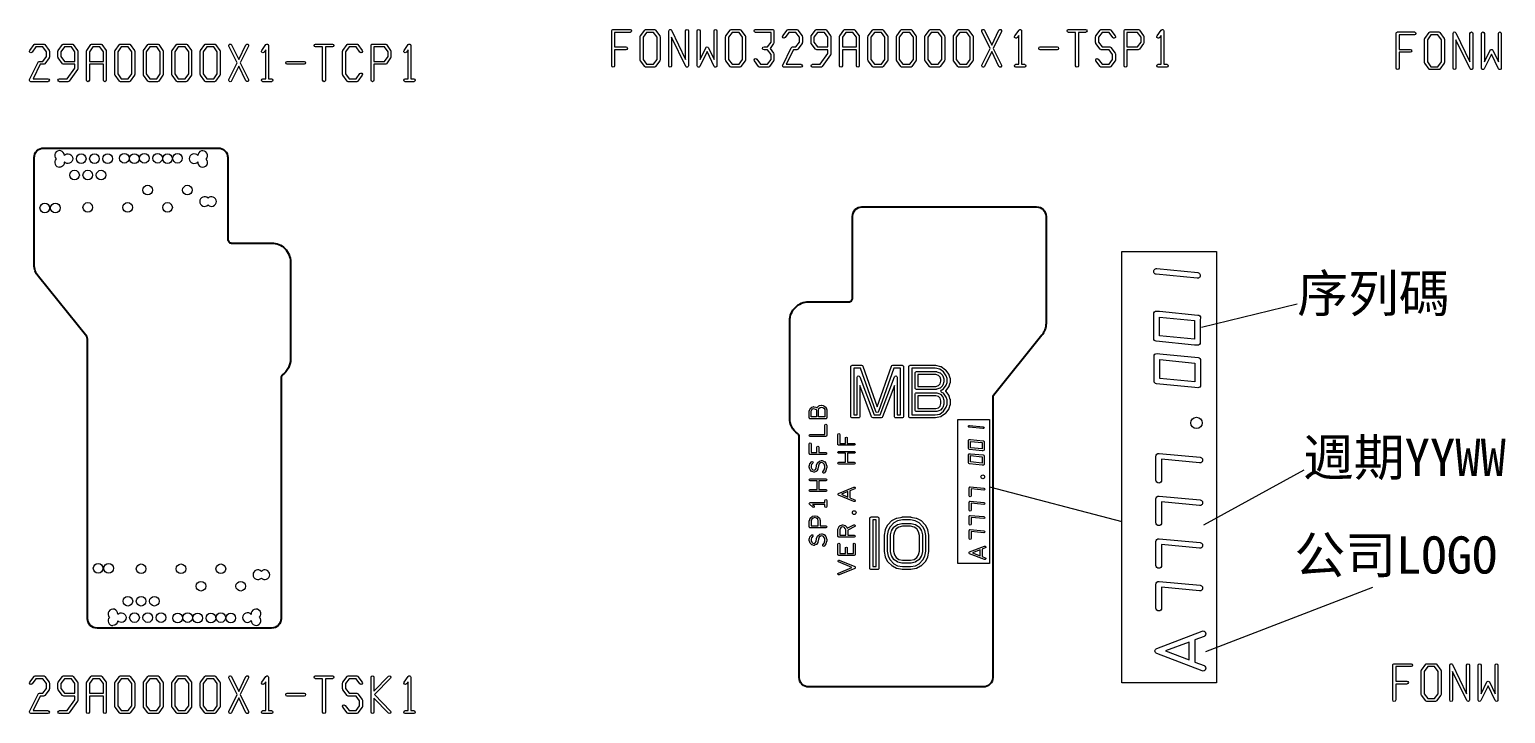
# Model space of a CAD drawing. Extents: x 1596 to 1844, y -134 to 41.
# Drawn here: x 1719.9 to 1797.7, y -48.1 to -12 of the extents above; entities that cross this region are included whole.
import ezdxf

# ---------------------------------------------------------------- set-up
doc = ezdxf.new("R2010")
doc.units = 0
doc.layers.get('0').update_dxf_attribs({"lineweight": 5})
doc.layers.add('gbr-outline-dxf_layer0', color=1, linetype='Continuous')
doc.layers.add('備註', color=1, linetype='Continuous', lineweight=5)
doc.styles.add('SIMPLEX', font='simplex.shx')

msp = doc.modelspace()

# ---------------------------------------------------------------- linework, layer by layer
for p, q in [((1763.053, -36.418), (1762.707, -36.562)), ((1763.053, -36.706), (1763.053, -36.418)), ((1762.707, -36.562), (1763.053, -36.706)), ((1770.029, -39.488), (1769.615, -39.646)), ((1769.615, -39.646), (1770.029, -39.804)), ((1770.029, -39.804), (1770.029, -39.488)), ((1762.556, -40.715), (1763.256, -40.423)), ((1781.035, -44.351), (1779.793, -44.824)), ((1779.793, -44.824), (1781.035, -45.298)), ((1781.035, -45.298), (1781.035, -44.351))]:
    msp.add_line(p, q)
at = {"linetype": 'Continuous'}
for points in [[(1750.607, -13.959), (1750.607, -12.124, -0.414239), (1750.683, -12.048), (1751.576, -12.048, -1), (1751.576, -12.2), (1750.759, -12.2), (1750.759, -12.965), (1751.352, -12.965, -1), (1751.352, -13.118), (1750.759, -13.118), (1750.759, -13.959, -1)], [(1752.107, -13.653), (1752.107, -12.43, -0.159612), (1752.122, -12.385), (1752.345, -12.079, -0.240361), (1752.406, -12.048), (1752.852, -12.048, -0.240361), (1752.914, -12.079), (1753.137, -12.385, -0.159612), (1753.152, -12.43), (1753.152, -13.653, -0.159612), (1753.137, -13.698), (1752.914, -14.004, -0.240361), (1752.852, -14.035), (1752.406, -14.035, -0.240361), (1752.345, -14.004), (1752.122, -13.698, -0.159612)], [(1756.607, -13.653), (1756.607, -12.43, -0.159612), (1756.622, -12.385), (1756.845, -12.079, -0.240361), (1756.906, -12.048), (1757.352, -12.048, -0.240361), (1757.414, -12.079), (1757.637, -12.385, -0.159612), (1757.652, -12.43), (1757.652, -13.653, -0.159612), (1757.637, -13.698), (1757.414, -14.004, -0.240361), (1757.352, -14.035), (1756.906, -14.035, -0.240361), (1756.845, -14.004), (1756.622, -13.698, -0.159612)], [(1758.122, -13.698, -1), (1758.245, -13.608), (1758.445, -13.883), (1758.814, -13.883), (1758.999, -13.628), (1758.999, -13.372), (1758.814, -13.118), (1758.629, -13.118, -1), (1758.629, -12.965), (1758.814, -12.965), (1758.999, -12.711), (1758.999, -12.2), (1758.183, -12.2, -1), (1758.183, -12.048), (1759.076, -12.048, -0.414239), (1759.152, -12.124), (1759.152, -12.735, -0.159612), (1759.137, -12.78), (1758.947, -13.041), (1759.137, -13.302, -0.159612), (1759.152, -13.348), (1759.152, -13.653, -0.159612), (1759.137, -13.698), (1758.914, -14.004, -0.240361), (1758.852, -14.035), (1758.406, -14.035, -0.240361), (1758.345, -14.004)], [(1761.107, -12.735), (1761.107, -12.43, -0.159612), (1761.122, -12.385), (1761.345, -12.079, -0.240361), (1761.406, -12.048), (1761.852, -12.048, -0.240361), (1761.914, -12.079), (1762.137, -12.385, -0.159612), (1762.152, -12.43), (1762.152, -13.347, -0.159612), (1762.137, -13.392), (1761.691, -14.004, -0.240361), (1761.629, -14.035), (1761.183, -14.035, -1), (1761.183, -13.883), (1761.591, -13.883), (1761.999, -13.322), (1761.999, -13.118), (1761.406, -13.118, -0.240361), (1761.345, -13.086), (1761.122, -12.78, -0.159612)], [(1762.607, -13.959), (1762.607, -12.43, -0.159612), (1762.622, -12.385), (1762.845, -12.079, -0.240361), (1762.906, -12.048), (1763.352, -12.048, -0.240361), (1763.414, -12.079), (1763.637, -12.385, -0.159612), (1763.652, -12.43), (1763.652, -13.959, -1), (1763.499, -13.959), (1763.499, -13.118), (1762.759, -13.118), (1762.759, -13.959, -1)], [(1764.107, -13.653), (1764.107, -12.43, -0.159612), (1764.122, -12.385), (1764.345, -12.079, -0.240361), (1764.406, -12.048), (1764.852, -12.048, -0.240361), (1764.914, -12.079), (1765.137, -12.385, -0.159612), (1765.152, -12.43), (1765.152, -13.653, -0.159612), (1765.137, -13.698), (1764.914, -14.004, -0.240361), (1764.852, -14.035), (1764.406, -14.035, -0.240361), (1764.345, -14.004), (1764.122, -13.698, -0.159612)], [(1765.607, -13.653), (1765.607, -12.43, -0.159612), (1765.622, -12.385), (1765.845, -12.079, -0.240361), (1765.906, -12.048), (1766.352, -12.048, -0.240361), (1766.414, -12.079), (1766.637, -12.385, -0.159612), (1766.652, -12.43), (1766.652, -13.653, -0.159612), (1766.637, -13.698), (1766.414, -14.004, -0.240361), (1766.352, -14.035), (1765.906, -14.035, -0.240361), (1765.845, -14.004), (1765.622, -13.698, -0.159612)], [(1767.107, -13.653), (1767.107, -12.43, -0.159612), (1767.122, -12.385), (1767.345, -12.079, -0.240361), (1767.406, -12.048), (1767.852, -12.048, -0.240361), (1767.914, -12.079), (1768.137, -12.385, -0.159612), (1768.152, -12.43), (1768.152, -13.653, -0.159612), (1768.137, -13.698), (1767.914, -14.004, -0.240361), (1767.852, -14.035), (1767.406, -14.035, -0.240361), (1767.345, -14.004), (1767.122, -13.698, -0.159612)], [(1768.607, -13.653), (1768.607, -12.43, -0.159612), (1768.622, -12.385), (1768.845, -12.079, -0.240361), (1768.906, -12.048), (1769.352, -12.048, -0.240361), (1769.414, -12.079), (1769.637, -12.385, -0.159612), (1769.652, -12.43), (1769.652, -13.653, -0.159612), (1769.637, -13.698), (1769.414, -14.004, -0.240361), (1769.352, -14.035), (1768.906, -14.035, -0.240361), (1768.845, -14.004), (1768.622, -13.698, -0.159612)], [(1774.683, -12.2, -1), (1774.683, -12.048), (1775.576, -12.048, -1), (1775.576, -12.2), (1775.206, -12.2), (1775.206, -13.959, -1), (1775.053, -13.959), (1775.053, -12.2)], [(1776.107, -12.735), (1776.107, -12.43, -0.159612), (1776.122, -12.385), (1776.345, -12.079, -0.240361), (1776.406, -12.048), (1776.852, -12.048, -0.240361), (1776.914, -12.079), (1777.137, -12.385, -1), (1777.014, -12.475), (1776.814, -12.2), (1776.445, -12.2), (1776.259, -12.454), (1776.259, -12.711), (1776.445, -12.965), (1776.852, -12.965, -0.240361), (1776.914, -12.996), (1777.137, -13.302, -0.159612), (1777.152, -13.348), (1777.152, -13.653, -0.159612), (1777.137, -13.698), (1776.914, -14.004, -0.240361), (1776.852, -14.035), (1776.406, -14.035, -0.240361), (1776.345, -14.004), (1776.122, -13.698, -1), (1776.245, -13.608), (1776.445, -13.883), (1776.814, -13.883), (1776.999, -13.628), (1776.999, -13.372), (1776.814, -13.118), (1776.406, -13.118, -0.240361), (1776.345, -13.086), (1776.122, -12.78, -0.159612)], [(1777.607, -13.959), (1777.607, -12.124, -0.414239), (1777.683, -12.048), (1778.352, -12.048, -0.240361), (1778.414, -12.079), (1778.637, -12.385, -0.159612), (1778.652, -12.43), (1778.652, -12.735, -0.159612), (1778.637, -12.78), (1778.414, -13.086, -0.240361), (1778.352, -13.118), (1777.759, -13.118), (1777.759, -13.959, -1)], [(1791.941, -14.088), (1791.941, -12.253, -0.414239), (1792.018, -12.177), (1792.91, -12.177, -1), (1792.91, -12.329), (1792.094, -12.329), (1792.094, -13.094), (1792.687, -13.094, -1), (1792.687, -13.247), (1792.094, -13.247), (1792.094, -14.088, -1)], [(1793.441, -13.782), (1793.441, -12.559, -0.159612), (1793.456, -12.514), (1793.679, -12.208, -0.240361), (1793.741, -12.177), (1794.187, -12.177, -0.240361), (1794.249, -12.208), (1794.472, -12.514, -0.159612), (1794.486, -12.559), (1794.486, -13.782, -0.159612), (1794.472, -13.827), (1794.249, -14.133, -0.240361), (1794.187, -14.165), (1793.741, -14.165, -0.240361), (1793.679, -14.133), (1793.456, -13.827, -0.159612)], [(1721.421, -13.501), (1721.421, -13.196, -0.159612), (1721.436, -13.151), (1721.659, -12.845, -0.240361), (1721.721, -12.814), (1722.167, -12.814, -0.240361), (1722.228, -12.845), (1722.452, -13.151, -0.159612), (1722.466, -13.196), (1722.466, -14.113, -0.159612), (1722.452, -14.158), (1722.005, -14.77, -0.240361), (1721.944, -14.801), (1721.498, -14.801, -1), (1721.498, -14.649), (1721.905, -14.649), (1722.314, -14.088), (1722.314, -13.884), (1721.721, -13.884, -0.240361), (1721.659, -13.852), (1721.436, -13.546, -0.159612)], [(1722.921, -14.725), (1722.921, -13.196, -0.159612), (1722.936, -13.151), (1723.159, -12.845, -0.240361), (1723.221, -12.814), (1723.667, -12.814, -0.240361), (1723.728, -12.845), (1723.952, -13.151, -0.159612), (1723.966, -13.196), (1723.966, -14.725, -1), (1723.814, -14.725), (1723.814, -13.884), (1723.074, -13.884), (1723.074, -14.725, -1)], [(1724.421, -14.419), (1724.421, -13.196, -0.159612), (1724.436, -13.151), (1724.659, -12.845, -0.240361), (1724.721, -12.814), (1725.167, -12.814, -0.240361), (1725.228, -12.845), (1725.452, -13.151, -0.159612), (1725.466, -13.196), (1725.466, -14.419, -0.159612), (1725.452, -14.464), (1725.228, -14.77, -0.240361), (1725.167, -14.801), (1724.721, -14.801, -0.240361), (1724.659, -14.77), (1724.436, -14.464, -0.159612)], [(1725.921, -14.419), (1725.921, -13.196, -0.159612), (1725.936, -13.151), (1726.159, -12.845, -0.240361), (1726.221, -12.814), (1726.667, -12.814, -0.240361), (1726.728, -12.845), (1726.952, -13.151, -0.159612), (1726.966, -13.196), (1726.966, -14.419, -0.159612), (1726.952, -14.464), (1726.728, -14.77, -0.240361), (1726.667, -14.801), (1726.221, -14.801, -0.240361), (1726.159, -14.77), (1725.936, -14.464, -0.159612)], [(1727.421, -14.419), (1727.421, -13.196, -0.159612), (1727.436, -13.151), (1727.659, -12.845, -0.240361), (1727.721, -12.814), (1728.167, -12.814, -0.240361), (1728.228, -12.845), (1728.452, -13.151, -0.159612), (1728.466, -13.196), (1728.466, -14.419, -0.159612), (1728.452, -14.464), (1728.228, -14.77, -0.240361), (1728.167, -14.801), (1727.721, -14.801, -0.240361), (1727.659, -14.77), (1727.436, -14.464, -0.159612)], [(1728.921, -14.419), (1728.921, -13.196, -0.159612), (1728.936, -13.151), (1729.159, -12.845, -0.240361), (1729.221, -12.814), (1729.667, -12.814, -0.240361), (1729.728, -12.845), (1729.952, -13.151, -0.159612), (1729.966, -13.196), (1729.966, -14.419, -0.159612), (1729.952, -14.464), (1729.728, -14.77, -0.240361), (1729.667, -14.801), (1729.221, -14.801, -0.240361), (1729.159, -14.77), (1728.936, -14.464, -0.159612)], [(1734.998, -12.966, -1), (1734.998, -12.814), (1735.89, -12.814, -1), (1735.89, -12.966), (1735.52, -12.966), (1735.52, -14.725, -1), (1735.368, -14.725), (1735.368, -12.966)], [(1736.421, -14.419), (1736.421, -13.196, -0.159612), (1736.436, -13.151), (1736.659, -12.845, -0.240361), (1736.721, -12.814), (1737.167, -12.814, -0.240361), (1737.228, -12.845), (1737.452, -13.151, -1), (1737.328, -13.241), (1737.128, -12.966), (1736.759, -12.966), (1736.574, -13.22), (1736.574, -14.394), (1736.759, -14.649), (1737.128, -14.649), (1737.328, -14.374, -1), (1737.452, -14.464), (1737.228, -14.77, -0.240361), (1737.167, -14.801), (1736.721, -14.801, -0.240361), (1736.659, -14.77), (1736.436, -14.464, -0.159612)], [(1737.921, -14.725), (1737.921, -12.89, -0.414239), (1737.998, -12.814), (1738.667, -12.814, -0.240361), (1738.728, -12.845), (1738.952, -13.151, -0.159612), (1738.966, -13.196), (1738.966, -13.501, -0.159612), (1738.952, -13.546), (1738.728, -13.852, -0.240361), (1738.667, -13.884), (1738.074, -13.884), (1738.074, -14.725, -1)], [(1773.183, -13.118, -1), (1773.183, -12.965), (1774.076, -12.965, -1), (1774.076, -13.118)], [(1733.498, -13.884, -1), (1733.498, -13.731), (1734.39, -13.731, -1), (1734.39, -13.884)], [(1779.3, -24.955, -1), (1779.329, -24.657), (1781.484, -24.869, -1), (1781.455, -25.167)], [(1763.359, -32.377), (1763.534, -32.377), (1763.534, -30.391, -0.837783), (1763.682, -30.365), (1764.427, -32.377), (1764.758, -32.377), (1765.504, -30.365, -0.838208), (1765.652, -30.391), (1765.652, -32.377), (1765.827, -32.377), (1765.827, -29.91), (1765.466, -29.91), (1764.665, -32.2, -0.710361), (1764.521, -32.2), (1763.72, -29.91), (1763.359, -29.91)], [(1766.263, -32.454), (1766.263, -29.834, -0.414239), (1766.339, -29.757), (1767.649, -29.757, -0.051401), (1767.665, -29.759), (1767.938, -29.815, -0.114772), (1767.969, -29.829), (1768.187, -29.996, -0.073201), (1768.202, -30.012), (1768.366, -30.235, -0.08029), (1768.377, -30.256), (1768.431, -30.423, -0.080094), (1768.435, -30.447), (1768.435, -30.669, -0.080094), (1768.431, -30.693), (1768.377, -30.861, -0.080286), (1768.366, -30.882), (1768.202, -31.105, -0.047206), (1768.193, -31.116, -0.047031), (1768.202, -31.127), (1768.366, -31.349, -0.080942), (1768.377, -31.371), (1768.431, -31.538, -0.080094), (1768.435, -31.562), (1768.435, -31.84, -0.080094), (1768.431, -31.864), (1768.377, -32.031, -0.080834), (1768.366, -32.053), (1768.202, -32.275, -0.07215), (1768.187, -32.291), (1767.969, -32.458, -0.11534), (1767.937, -32.473), (1767.665, -32.528, -0.051769), (1767.649, -32.53), (1766.339, -32.53, -0.414239)], [(1766.416, -32.377), (1767.642, -32.377), (1767.89, -32.327), (1768.086, -32.177), (1768.236, -31.973), (1768.283, -31.828), (1768.283, -31.574), (1768.236, -31.43), (1768.09, -31.231), (1767.997, -31.184, -0.613365), (1767.997, -31.048), (1768.09, -31), (1768.236, -30.802), (1768.283, -30.658), (1768.283, -30.459), (1768.236, -30.315), (1768.086, -30.11), (1767.89, -29.961), (1767.642, -29.91), (1766.416, -29.91)], [(1766.591, -30.949), (1766.591, -30.168, -0.414239), (1766.667, -30.092), (1767.704, -30.092, -0.084009), (1767.729, -30.096), (1767.892, -30.152, -0.118774), (1767.922, -30.171), (1768.031, -30.282, -0.116672), (1768.049, -30.312), (1768.104, -30.479, -0.080617), (1768.108, -30.503), (1768.108, -30.614, -0.080617), (1768.104, -30.638), (1768.049, -30.805, -0.116702), (1768.031, -30.835), (1767.922, -30.946, -0.11879), (1767.892, -30.965), (1767.729, -31.021, -0.084013), (1767.704, -31.025), (1766.667, -31.025, -0.414239)], [(1766.591, -32.119), (1766.591, -31.283, -0.414239), (1766.667, -31.207), (1767.704, -31.207, -0.083023), (1767.729, -31.211), (1767.892, -31.267, -0.118544), (1767.922, -31.285), (1768.031, -31.397, -0.116672), (1768.049, -31.427), (1768.104, -31.594, -0.080617), (1768.108, -31.618), (1768.108, -31.784, -0.080617), (1768.104, -31.808), (1768.049, -31.976, -0.116702), (1768.031, -32.006), (1767.922, -32.117, -0.11879), (1767.892, -32.136), (1767.729, -32.191, -0.084013), (1767.704, -32.196), (1766.667, -32.196, -0.414239)], [(1761.068, -33.506, -1), (1761.068, -33.404), (1761.83, -33.404), (1761.83, -32.913, -1), (1761.932, -32.913), (1761.932, -33.455, -0.414246), (1761.881, -33.506)], [(1762.525, -33.924), (1762.525, -33.409, -1), (1762.626, -33.409), (1762.626, -33.873), (1762.917, -33.873), (1762.917, -33.599, -1), (1763.019, -33.599), (1763.019, -33.873), (1763.388, -33.873, -1), (1763.388, -33.975), (1762.575, -33.975, -0.414246)], [(1769.45, -33.023, -1), (1769.46, -32.924), (1770.178, -32.994, -1), (1770.169, -33.094)], [(1761.017, -34.407), (1761.017, -33.892, -1), (1761.119, -33.892), (1761.119, -34.356), (1761.41, -34.356), (1761.41, -34.081, -1), (1761.512, -34.081), (1761.512, -34.356), (1761.881, -34.356, -1), (1761.881, -34.457), (1761.068, -34.457, -0.414246)], [(1761.017, -35.155), (1761.017, -35.06, -0.071185), (1761.019, -35.046), (1761.046, -34.951, -0.105225), (1761.056, -34.933), (1761.124, -34.852, -1), (1761.202, -34.917), (1761.141, -34.99), (1761.119, -35.068), (1761.119, -35.145), (1761.152, -35.221), (1761.203, -35.273), (1761.268, -35.291), (1761.33, -35.264), (1761.372, -35.192), (1761.397, -35.038, -0.065259), (1761.401, -35.026), (1761.455, -34.904, -0.116337), (1761.469, -34.886), (1761.55, -34.818, -0.105037), (1761.569, -34.808), (1761.664, -34.781, -0.174405), (1761.698, -34.783), (1761.792, -34.824, -0.119623), (1761.811, -34.838), (1761.879, -34.919, -0.08582), (1761.888, -34.934), (1761.928, -35.043, -0.090341), (1761.932, -35.06), (1761.932, -35.169, -0.081736), (1761.929, -35.185), (1761.888, -35.307, -0.059707), (1761.883, -35.317), (1761.816, -35.426, -1), (1761.729, -35.372), (1761.794, -35.269), (1761.83, -35.16), (1761.83, -35.07), (1761.796, -34.978), (1761.741, -34.913), (1761.674, -34.884), (1761.607, -34.903), (1761.543, -34.956), (1761.496, -35.061), (1761.471, -35.217, -0.090368), (1761.464, -35.234), (1761.41, -35.329, -0.165285), (1761.386, -35.351), (1761.292, -35.391, -0.17443), (1761.257, -35.394), (1761.163, -35.367, -0.128751), (1761.14, -35.353), (1761.073, -35.286, -0.095733), (1761.062, -35.27), (1761.022, -35.176, -0.103689)], [(1762.575, -34.967, -1), (1762.575, -34.866), (1762.931, -34.866), (1762.931, -34.398), (1762.575, -34.398, -1), (1762.575, -34.297), (1763.388, -34.297, -1), (1763.388, -34.398), (1763.033, -34.398), (1763.033, -34.866), (1763.388, -34.866, -1), (1763.388, -34.967)], [(1779.286, -35.815), (1779.286, -34.55, -0.443552), (1779.45, -34.401), (1781.608, -34.607, -1), (1781.579, -34.906), (1779.586, -34.715), (1779.586, -35.815, -1)], [(1761.068, -36.415, -1), (1761.068, -36.313), (1761.424, -36.313), (1761.424, -35.846), (1761.068, -35.846, -1), (1761.068, -35.744), (1761.881, -35.744, -1), (1761.881, -35.846), (1761.525, -35.846), (1761.525, -36.313), (1761.881, -36.313, -1), (1761.881, -36.415)], [(1762.556, -36.609, -0.666753), (1762.556, -36.515), (1763.369, -36.177, -1), (1763.408, -36.271), (1763.154, -36.376), (1763.154, -36.749), (1763.408, -36.854, -1), (1763.369, -36.948)], [(1769.446, -36.643), (1769.446, -36.221, -0.443552), (1769.501, -36.171), (1770.22, -36.24, -1), (1770.21, -36.34), (1769.546, -36.276), (1769.546, -36.643, -1)], [(1769.446, -37.393), (1769.446, -36.971, -0.443552), (1769.501, -36.921), (1770.22, -36.99, -1), (1770.21, -37.09), (1769.546, -37.026), (1769.546, -37.393, -1)], [(1779.286, -38.065), (1779.286, -36.8, -0.443552), (1779.45, -36.651), (1781.608, -36.857, -1), (1781.579, -37.156), (1779.586, -36.965), (1779.586, -38.065, -1)], [(1761.017, -38.281), (1761.017, -37.956, -0.090343), (1761.021, -37.938), (1761.061, -37.83, -0.127386), (1761.076, -37.809), (1761.17, -37.728, -0.118271), (1761.191, -37.717), (1761.3, -37.69, -0.123479), (1761.324, -37.69), (1761.433, -37.717, -0.115041), (1761.453, -37.728), (1761.534, -37.795, -0.140328), (1761.55, -37.818), (1761.59, -37.94, -0.081736), (1761.593, -37.956), (1761.593, -38.23), (1761.881, -38.23, -1), (1761.881, -38.332), (1761.068, -38.332, -0.414246)], [(1764.207, -40.454), (1764.207, -37.834, -0.414239), (1764.283, -37.757), (1764.61, -37.757, -0.414239), (1764.687, -37.834), (1764.687, -40.454, -0.414239), (1764.61, -40.53), (1764.283, -40.53, -0.414239)], [(1764.971, -39.562), (1764.971, -38.726, -0.04879), (1764.972, -38.711), (1765.027, -38.433, -0.066403), (1765.033, -38.414), (1765.142, -38.191, -0.081247), (1765.156, -38.17), (1765.374, -37.948, -0.082517), (1765.394, -37.933), (1765.613, -37.822, -0.068907), (1765.633, -37.815), (1765.905, -37.759, -0.051401), (1765.92, -37.757), (1766.357, -37.757, -0.051347), (1766.372, -37.759), (1766.645, -37.815, -0.068866), (1766.665, -37.822), (1766.883, -37.933, -0.081652), (1766.903, -37.948), (1767.121, -38.171, -0.081645), (1767.135, -38.191), (1767.244, -38.413, -0.067191), (1767.251, -38.432), (1767.305, -38.711, -0.048937), (1767.306, -38.726), (1767.306, -39.562, -0.048913), (1767.305, -39.577), (1767.251, -39.855, -0.067174), (1767.244, -39.874), (1767.135, -40.097, -0.081672), (1767.121, -40.117), (1766.903, -40.34, -0.081647), (1766.883, -40.354), (1766.665, -40.466, -0.069073), (1766.645, -40.473), (1766.372, -40.528, -0.051667), (1766.357, -40.53), (1765.92, -40.53, -0.051771), (1765.905, -40.528), (1765.632, -40.473, -0.068352), (1765.613, -40.466), (1765.395, -40.355, -0.082653), (1765.375, -40.34), (1765.156, -40.117, -0.081232), (1765.142, -40.097), (1765.033, -39.874, -0.066392), (1765.027, -39.855), (1764.972, -39.576, -0.04879)], [(1765.298, -39.562), (1765.298, -38.726, -0.061144), (1765.3, -38.707), (1765.355, -38.485, -0.086126), (1765.365, -38.461), (1765.474, -38.294, -0.099756), (1765.496, -38.272), (1765.659, -38.161, -0.087447), (1765.683, -38.15), (1765.901, -38.094, -0.063439), (1765.92, -38.092), (1766.357, -38.092, -0.063456), (1766.376, -38.094), (1766.594, -38.15, -0.087412), (1766.618, -38.161), (1766.782, -38.272, -0.099745), (1766.803, -38.294), (1766.912, -38.461, -0.086091), (1766.922, -38.485), (1766.977, -38.707, -0.061133), (1766.979, -38.726), (1766.979, -39.562, -0.061144), (1766.977, -39.58), (1766.922, -39.803, -0.086126), (1766.912, -39.826), (1766.803, -39.994, -0.099756), (1766.782, -40.015), (1766.618, -40.126, -0.087417), (1766.594, -40.137), (1766.376, -40.193, -0.063439), (1766.357, -40.196), (1765.92, -40.196, -0.063456), (1765.901, -40.193), (1765.683, -40.137, -0.087428), (1765.659, -40.126), (1765.496, -40.015, -0.099783), (1765.474, -39.994), (1765.365, -39.826, -0.086091), (1765.355, -39.803), (1765.3, -39.58, -0.061133)], [(1769.446, -38.143), (1769.446, -37.721, -0.443552), (1769.501, -37.671), (1770.22, -37.74, -1), (1770.21, -37.84), (1769.546, -37.776), (1769.546, -38.143, -1)], [(1761.017, -39.016), (1761.017, -38.921, -0.071185), (1761.019, -38.907), (1761.046, -38.812, -0.105225), (1761.056, -38.794), (1761.124, -38.712, -1), (1761.202, -38.777), (1761.141, -38.85), (1761.119, -38.928), (1761.119, -39.006), (1761.152, -39.082), (1761.203, -39.133), (1761.268, -39.152), (1761.33, -39.125), (1761.372, -39.053), (1761.397, -38.899, -0.065259), (1761.401, -38.887), (1761.455, -38.765, -0.116337), (1761.469, -38.746), (1761.55, -38.679, -0.105037), (1761.569, -38.669), (1761.664, -38.642, -0.174405), (1761.698, -38.644), (1761.792, -38.685, -0.119623), (1761.811, -38.699), (1761.879, -38.78, -0.08582), (1761.888, -38.795), (1761.928, -38.903, -0.090341), (1761.932, -38.921), (1761.932, -39.029, -0.081736), (1761.929, -39.046), (1761.888, -39.167, -0.059707), (1761.883, -39.178), (1761.816, -39.287, -1), (1761.729, -39.233), (1761.794, -39.13), (1761.83, -39.021), (1761.83, -38.93), (1761.796, -38.839), (1761.741, -38.773), (1761.674, -38.745), (1761.607, -38.764), (1761.543, -38.817), (1761.496, -38.922), (1761.471, -39.078, -0.090368), (1761.464, -39.095), (1761.41, -39.19, -0.165285), (1761.386, -39.212), (1761.292, -39.252, -0.17443), (1761.257, -39.255), (1761.163, -39.227, -0.128751), (1761.14, -39.214), (1761.073, -39.147, -0.095733), (1761.062, -39.131), (1761.022, -39.036, -0.103689)], [(1762.525, -38.764), (1762.525, -38.425, -0.092091), (1762.528, -38.407), (1762.568, -38.299, -0.080243), (1762.576, -38.285), (1762.63, -38.217, -0.165318), (1762.658, -38.2), (1762.766, -38.172, -0.123479), (1762.791, -38.172), (1762.899, -38.2, -0.161589), (1762.926, -38.217), (1762.994, -38.298, -0.073423), (1763.001, -38.31), (1763.02, -38.355), (1763.365, -38.177, -1), (1763.411, -38.267), (1763.046, -38.456), (1763.046, -38.713), (1763.388, -38.713, -1), (1763.388, -38.815), (1762.575, -38.815, -0.414246)], [(1769.446, -38.893), (1769.446, -38.471, -0.443552), (1769.501, -38.421), (1770.22, -38.49, -1), (1770.21, -38.59), (1769.546, -38.526), (1769.546, -38.893, -1)], [(1762.525, -39.729), (1762.525, -39.187, -1), (1762.626, -39.187), (1762.626, -39.678), (1762.917, -39.678), (1762.917, -39.404, -1), (1763.019, -39.404), (1763.019, -39.678), (1763.337, -39.678), (1763.337, -39.187, -1), (1763.439, -39.187), (1763.439, -39.729, -0.414246), (1763.388, -39.78), (1762.575, -39.78, -0.414246)], [(1769.459, -39.692, -0.687502), (1769.459, -39.6), (1770.255, -39.297, -0.998755), (1770.29, -39.389), (1770.127, -39.451), (1770.127, -39.841), (1770.29, -39.903, -0.996792), (1770.255, -39.995)], [(1779.286, -40.315), (1779.286, -39.05, -0.443552), (1779.45, -38.901), (1781.608, -39.107, -1), (1781.579, -39.406), (1779.586, -39.215), (1779.586, -40.315, -1)], [(1779.286, -42.565), (1779.286, -41.3, -0.443552), (1779.45, -41.151), (1781.608, -41.357, -1), (1781.579, -41.656), (1779.586, -41.465), (1779.586, -42.565, -1)], [(1779.327, -44.962, -0.687502), (1779.327, -44.687), (1781.715, -43.777, -0.998755), (1781.82, -44.052), (1781.33, -44.239), (1781.33, -45.41), (1781.82, -45.597, -0.996792), (1781.715, -45.871)], [(1791.766, -47.408), (1791.766, -45.573, -0.414239), (1791.843, -45.497), (1792.735, -45.497, -1), (1792.735, -45.649), (1791.919, -45.649), (1791.919, -46.414), (1792.512, -46.414, -1), (1792.512, -46.567), (1791.919, -46.567), (1791.919, -47.408, -1)], [(1793.266, -47.102), (1793.266, -45.879, -0.159612), (1793.281, -45.834), (1793.504, -45.528, -0.240361), (1793.566, -45.497), (1794.012, -45.497, -0.240361), (1794.074, -45.528), (1794.297, -45.834, -0.159612), (1794.311, -45.879), (1794.311, -47.102, -0.159612), (1794.297, -47.147), (1794.074, -47.453, -0.240361), (1794.012, -47.485), (1793.566, -47.485, -0.240361), (1793.504, -47.453), (1793.281, -47.147, -0.159612)], [(1721.421, -46.821), (1721.421, -46.516, -0.159612), (1721.436, -46.471), (1721.659, -46.165, -0.240361), (1721.721, -46.134), (1722.167, -46.134, -0.240361), (1722.228, -46.165), (1722.452, -46.471, -0.159612), (1722.466, -46.516), (1722.466, -47.433, -0.159612), (1722.452, -47.478), (1722.005, -48.09, -0.240361), (1721.944, -48.121), (1721.498, -48.121, -1), (1721.498, -47.969), (1721.905, -47.969), (1722.314, -47.408), (1722.314, -47.204), (1721.721, -47.204, -0.240361), (1721.659, -47.172), (1721.436, -46.866, -0.159612)], [(1722.921, -48.045), (1722.921, -46.516, -0.159612), (1722.936, -46.471), (1723.159, -46.165, -0.240361), (1723.221, -46.134), (1723.667, -46.134, -0.240361), (1723.728, -46.165), (1723.952, -46.471, -0.159612), (1723.966, -46.516), (1723.966, -48.045, -1), (1723.814, -48.045), (1723.814, -47.204), (1723.074, -47.204), (1723.074, -48.045, -1)], [(1724.421, -47.739), (1724.421, -46.516, -0.159612), (1724.436, -46.471), (1724.659, -46.165, -0.240361), (1724.721, -46.134), (1725.167, -46.134, -0.240361), (1725.228, -46.165), (1725.452, -46.471, -0.159612), (1725.466, -46.516), (1725.466, -47.739, -0.159612), (1725.452, -47.784), (1725.228, -48.09, -0.240361), (1725.167, -48.121), (1724.721, -48.121, -0.240361), (1724.659, -48.09), (1724.436, -47.784, -0.159612)], [(1725.921, -47.739), (1725.921, -46.516, -0.159612), (1725.936, -46.471), (1726.159, -46.165, -0.240361), (1726.221, -46.134), (1726.667, -46.134, -0.240361), (1726.728, -46.165), (1726.952, -46.471, -0.159612), (1726.966, -46.516), (1726.966, -47.739, -0.159612), (1726.952, -47.784), (1726.728, -48.09, -0.240361), (1726.667, -48.121), (1726.221, -48.121, -0.240361), (1726.159, -48.09), (1725.936, -47.784, -0.159612)], [(1727.421, -47.739), (1727.421, -46.516, -0.159612), (1727.436, -46.471), (1727.659, -46.165, -0.240361), (1727.721, -46.134), (1728.167, -46.134, -0.240361), (1728.228, -46.165), (1728.452, -46.471, -0.159612), (1728.466, -46.516), (1728.466, -47.739, -0.159612), (1728.452, -47.784), (1728.228, -48.09, -0.240361), (1728.167, -48.121), (1727.721, -48.121, -0.240361), (1727.659, -48.09), (1727.436, -47.784, -0.159612)], [(1728.921, -47.739), (1728.921, -46.516, -0.159612), (1728.936, -46.471), (1729.159, -46.165, -0.240361), (1729.221, -46.134), (1729.667, -46.134, -0.240361), (1729.728, -46.165), (1729.952, -46.471, -0.159612), (1729.966, -46.516), (1729.966, -47.739, -0.159612), (1729.952, -47.784), (1729.728, -48.09, -0.240361), (1729.667, -48.121), (1729.221, -48.121, -0.240361), (1729.159, -48.09), (1728.936, -47.784, -0.159612)], [(1734.998, -46.286, -1), (1734.998, -46.134), (1735.89, -46.134, -1), (1735.89, -46.286), (1735.52, -46.286), (1735.52, -48.045, -1), (1735.368, -48.045), (1735.368, -46.286)], [(1736.421, -46.821), (1736.421, -46.516, -0.159612), (1736.436, -46.471), (1736.659, -46.165, -0.240361), (1736.721, -46.134), (1737.167, -46.134, -0.240361), (1737.228, -46.165), (1737.452, -46.471, -1), (1737.328, -46.561), (1737.128, -46.286), (1736.759, -46.286), (1736.574, -46.54), (1736.574, -46.797), (1736.759, -47.051), (1737.167, -47.051, -0.240361), (1737.228, -47.083), (1737.452, -47.388, -0.159612), (1737.466, -47.434), (1737.466, -47.739, -0.159612), (1737.452, -47.784), (1737.228, -48.09, -0.240361), (1737.167, -48.121), (1736.721, -48.121, -0.240361), (1736.659, -48.09), (1736.436, -47.784, -1), (1736.559, -47.694), (1736.759, -47.969), (1737.128, -47.969), (1737.314, -47.714), (1737.314, -47.458), (1737.128, -47.204), (1736.721, -47.204, -0.240361), (1736.659, -47.172), (1736.436, -46.866, -0.159612)], [(1733.498, -47.204, -1), (1733.498, -47.051), (1734.39, -47.051, -1), (1734.39, -47.204)]]:
    msp.add_lwpolyline(points, format="xyb", close=True, dxfattribs=at)
for points in [[(1752.259, -13.628), (1752.445, -13.883), (1752.814, -13.883), (1752.999, -13.628), (1752.999, -12.454), (1752.814, -12.2), (1752.445, -12.2), (1752.259, -12.454)], [(1756.759, -13.628), (1756.945, -13.883), (1757.314, -13.883), (1757.499, -13.628), (1757.499, -12.454), (1757.314, -12.2), (1756.945, -12.2), (1756.759, -12.454)], [(1761.259, -12.711), (1761.445, -12.965), (1761.999, -12.965), (1761.999, -12.454), (1761.814, -12.2), (1761.445, -12.2), (1761.259, -12.454)], [(1762.759, -12.965), (1763.499, -12.965), (1763.499, -12.454), (1763.314, -12.2), (1762.945, -12.2), (1762.759, -12.454)], [(1764.259, -13.628), (1764.445, -13.883), (1764.814, -13.883), (1764.999, -13.628), (1764.999, -12.454), (1764.814, -12.2), (1764.445, -12.2), (1764.259, -12.454)], [(1765.759, -13.628), (1765.945, -13.883), (1766.314, -13.883), (1766.499, -13.628), (1766.499, -12.454), (1766.314, -12.2), (1765.945, -12.2), (1765.759, -12.454)], [(1767.259, -13.628), (1767.445, -13.883), (1767.814, -13.883), (1767.999, -13.628), (1767.999, -12.454), (1767.814, -12.2), (1767.445, -12.2), (1767.259, -12.454)], [(1768.759, -13.628), (1768.945, -13.883), (1769.314, -13.883), (1769.499, -13.628), (1769.499, -12.454), (1769.314, -12.2), (1768.945, -12.2), (1768.759, -12.454)], [(1777.759, -12.965), (1778.314, -12.965), (1778.499, -12.711), (1778.499, -12.454), (1778.314, -12.2), (1777.759, -12.2)], [(1793.594, -13.758), (1793.78, -14.012), (1794.148, -14.012), (1794.334, -13.758), (1794.334, -12.584), (1794.148, -12.329), (1793.78, -12.329), (1793.594, -12.584)], [(1721.574, -13.477), (1721.759, -13.731), (1722.314, -13.731), (1722.314, -13.22), (1722.128, -12.966), (1721.759, -12.966), (1721.574, -13.22)], [(1723.074, -13.731), (1723.814, -13.731), (1723.814, -13.22), (1723.628, -12.966), (1723.259, -12.966), (1723.074, -13.22)], [(1724.574, -14.394), (1724.759, -14.649), (1725.128, -14.649), (1725.314, -14.394), (1725.314, -13.22), (1725.128, -12.966), (1724.759, -12.966), (1724.574, -13.22)], [(1726.074, -14.394), (1726.259, -14.649), (1726.628, -14.649), (1726.814, -14.394), (1726.814, -13.22), (1726.628, -12.966), (1726.259, -12.966), (1726.074, -13.22)], [(1727.574, -14.394), (1727.759, -14.649), (1728.128, -14.649), (1728.314, -14.394), (1728.314, -13.22), (1728.128, -12.966), (1727.759, -12.966), (1727.574, -13.22)], [(1729.074, -14.394), (1729.259, -14.649), (1729.628, -14.649), (1729.814, -14.394), (1729.814, -13.22), (1729.628, -12.966), (1729.259, -12.966), (1729.074, -13.22)], [(1738.074, -13.731), (1738.628, -13.731), (1738.814, -13.477), (1738.814, -13.22), (1738.628, -12.966), (1738.074, -12.966)], [(1779.465, -28.204), (1779.465, -27.215), (1781.32, -27.397), (1781.32, -28.387)], [(1779.483, -30.45), (1779.483, -29.454), (1781.338, -29.637), (1781.338, -30.632)], [(1766.743, -30.872), (1767.691, -30.872), (1767.826, -30.827), (1767.91, -30.741), (1767.955, -30.602), (1767.955, -30.515), (1767.91, -30.376), (1767.826, -30.29), (1767.691, -30.244), (1766.743, -30.244)], [(1766.743, -32.043), (1767.691, -32.043), (1767.826, -31.997), (1767.91, -31.911), (1767.955, -31.773), (1767.955, -31.63), (1767.91, -31.491), (1767.826, -31.405), (1767.691, -31.359), (1766.743, -31.359)], [(1761.119, -32.48), (1761.119, -32.175), (1761.152, -32.099), (1761.19, -32.06), (1761.245, -32.042), (1761.319, -32.063), (1761.372, -32.095), (1761.397, -32.127), (1761.397, -32.48)], [(1761.498, -32.48), (1761.498, -32.118), (1761.52, -32.042), (1761.582, -31.98), (1761.651, -31.96), (1761.724, -31.981), (1761.789, -32.024), (1761.83, -32.097), (1761.83, -32.48)], [(1769.505, -34.106), (1769.505, -33.776), (1770.124, -33.837), (1770.124, -34.167)], [(1769.511, -34.854), (1769.511, -34.523), (1770.13, -34.583), (1770.13, -34.915)], [(1761.119, -38.23), (1761.492, -38.23), (1761.492, -37.964), (1761.458, -37.864), (1761.397, -37.813), (1761.312, -37.791), (1761.227, -37.813), (1761.152, -37.878), (1761.119, -37.965)], [(1764.359, -40.377), (1764.534, -40.377), (1764.534, -37.91), (1764.359, -37.91)], [(1765.123, -39.554), (1765.174, -39.816), (1765.274, -40.019), (1765.475, -40.224), (1765.673, -40.325), (1765.928, -40.377), (1766.349, -40.377), (1766.605, -40.325), (1766.802, -40.224), (1767.004, -40.019), (1767.103, -39.816), (1767.154, -39.554), (1767.154, -38.733), (1767.103, -38.471), (1767.004, -38.269), (1766.802, -38.063), (1766.604, -37.962), (1766.349, -37.91), (1765.928, -37.91), (1765.673, -37.962), (1765.475, -38.063), (1765.274, -38.268), (1765.174, -38.471), (1765.123, -38.733)], [(1762.626, -38.713), (1762.944, -38.713), (1762.944, -38.435), (1762.911, -38.357), (1762.859, -38.294), (1762.779, -38.274), (1762.699, -38.294), (1762.661, -38.342), (1762.626, -38.434)], [(1765.451, -39.553), (1765.5, -39.754), (1765.594, -39.898), (1765.734, -39.993), (1765.93, -40.043), (1766.347, -40.043), (1766.543, -39.993), (1766.683, -39.898), (1766.777, -39.754), (1766.827, -39.553), (1766.827, -38.735), (1766.777, -38.533), (1766.683, -38.39), (1766.543, -38.294), (1766.347, -38.244), (1765.93, -38.244), (1765.734, -38.294), (1765.594, -38.39), (1765.5, -38.533), (1765.451, -38.735)], [(1793.419, -47.078), (1793.605, -47.332), (1793.973, -47.332), (1794.159, -47.078), (1794.159, -45.904), (1793.973, -45.649), (1793.605, -45.649), (1793.419, -45.904)], [(1721.574, -46.797), (1721.759, -47.051), (1722.314, -47.051), (1722.314, -46.54), (1722.128, -46.286), (1721.759, -46.286), (1721.574, -46.54)], [(1723.074, -47.051), (1723.814, -47.051), (1723.814, -46.54), (1723.628, -46.286), (1723.259, -46.286), (1723.074, -46.54)], [(1724.574, -47.714), (1724.759, -47.969), (1725.128, -47.969), (1725.314, -47.714), (1725.314, -46.54), (1725.128, -46.286), (1724.759, -46.286), (1724.574, -46.54)], [(1726.074, -47.714), (1726.259, -47.969), (1726.628, -47.969), (1726.814, -47.714), (1726.814, -46.54), (1726.628, -46.286), (1726.259, -46.286), (1726.074, -46.54)], [(1727.574, -47.714), (1727.759, -47.969), (1728.128, -47.969), (1728.314, -47.714), (1728.314, -46.54), (1728.128, -46.286), (1727.759, -46.286), (1727.574, -46.54)], [(1729.074, -47.714), (1729.259, -47.969), (1729.628, -47.969), (1729.814, -47.714), (1729.814, -46.54), (1729.628, -46.286), (1729.259, -46.286), (1729.074, -46.54)]]:
    msp.add_lwpolyline(points, close=True, dxfattribs=at)
for points in [[(1753.607, -13.959), (1753.607, -12.124, -0.796906), (1753.752, -12.091), (1754.499, -13.628)], [(1754.499, -13.628), (1754.499, -12.124, -1), (1754.652, -12.124), (1754.652, -13.959, -0.796906), (1754.507, -13.992), (1753.759, -12.455)], [(1755.107, -13.959), (1755.107, -12.124, -1), (1755.259, -12.124), (1755.259, -13.628)], [(1755.999, -13.628), (1755.999, -12.124, -1), (1756.152, -12.124), (1756.152, -13.959, -0.796906), (1756.007, -13.992), (1755.629, -13.216)], [(1759.615, -13.926), (1760.061, -13.008, -0.287727), (1760.129, -12.965), (1760.314, -12.965), (1760.499, -12.711), (1760.499, -12.454), (1760.314, -12.2), (1759.945, -12.2), (1759.745, -12.475, -1), (1759.622, -12.385), (1759.845, -12.079, -0.240361), (1759.906, -12.048), (1760.352, -12.048, -0.240361), (1760.414, -12.079), (1760.637, -12.385, -0.159612), (1760.652, -12.43), (1760.652, -12.735, -0.159612), (1760.637, -12.78), (1760.414, -13.086, -0.240361), (1760.352, -13.118), (1760.177, -13.118), (1759.805, -13.883)], [(1770.115, -13.926), (1770.545, -13.041), (1770.115, -12.157, -1), (1770.252, -12.09), (1770.629, -12.867)], [(1770.629, -12.867), (1771.007, -12.09, -1), (1771.144, -12.157), (1770.714, -13.041), (1771.144, -13.926, -1), (1771.007, -13.992), (1770.629, -13.216)], [(1771.845, -12.385), (1772.068, -12.079, -0.726915), (1772.206, -12.124), (1772.206, -13.883), (1772.352, -13.883, -1), (1772.352, -14.035), (1771.906, -14.035, -1), (1771.906, -13.883), (1772.053, -13.883), (1772.053, -12.357)], [(1772.053, -12.357), (1771.968, -12.475, -1), (1771.845, -12.385)], [(1779.345, -12.385), (1779.568, -12.079, -0.726915), (1779.706, -12.124), (1779.706, -13.883), (1779.852, -13.883, -1), (1779.852, -14.035), (1779.406, -14.035, -1), (1779.406, -13.883), (1779.553, -13.883), (1779.553, -12.357)], [(1779.553, -12.357), (1779.468, -12.475, -1), (1779.345, -12.385)], [(1794.941, -14.088), (1794.941, -12.253, -0.796906), (1795.086, -12.22), (1795.834, -13.757)], [(1795.834, -13.757), (1795.834, -12.253, -1), (1795.986, -12.253), (1795.986, -14.088, -0.796906), (1795.842, -14.122), (1795.094, -12.584)], [(1796.441, -14.088), (1796.441, -12.253, -1), (1796.594, -12.253), (1796.594, -13.757)], [(1797.334, -13.757), (1797.334, -12.253, -1), (1797.486, -12.253), (1797.486, -14.088, -0.796906), (1797.342, -14.122), (1796.964, -13.345)], [(1719.929, -14.692), (1720.375, -13.774, -0.287727), (1720.444, -13.731), (1720.628, -13.731), (1720.814, -13.477), (1720.814, -13.22), (1720.628, -12.966), (1720.259, -12.966), (1720.059, -13.241, -1), (1719.936, -13.151), (1720.159, -12.845, -0.240361), (1720.221, -12.814), (1720.667, -12.814, -0.240361), (1720.728, -12.845), (1720.952, -13.151, -0.159612), (1720.966, -13.196), (1720.966, -13.501, -0.159612), (1720.952, -13.546), (1720.728, -13.852, -0.240361), (1720.667, -13.884), (1720.491, -13.884), (1720.119, -14.649)], [(1730.429, -14.692), (1730.859, -13.807), (1730.429, -12.923, -1), (1730.566, -12.856), (1730.944, -13.633)], [(1730.944, -13.633), (1731.322, -12.856, -1), (1731.459, -12.923), (1731.029, -13.807), (1731.459, -14.692, -1), (1731.322, -14.758), (1730.944, -13.982)], [(1732.159, -13.151), (1732.382, -12.845, -0.726915), (1732.52, -12.89), (1732.52, -14.649), (1732.667, -14.649, -1), (1732.667, -14.801), (1732.221, -14.801, -1), (1732.221, -14.649), (1732.368, -14.649), (1732.368, -13.124)], [(1732.368, -13.124), (1732.282, -13.241, -1), (1732.159, -13.151)], [(1739.659, -13.151), (1739.882, -12.845, -0.726915), (1740.02, -12.89), (1740.02, -14.649), (1740.167, -14.649, -1), (1740.167, -14.801), (1739.721, -14.801, -1), (1739.721, -14.649), (1739.868, -14.649), (1739.868, -13.124)], [(1739.868, -13.124), (1739.782, -13.241, -1), (1739.659, -13.151)], [(1753.759, -12.455), (1753.759, -13.959, -1), (1753.607, -13.959)], [(1755.629, -13.216), (1755.252, -13.992, -0.796918), (1755.107, -13.959)], [(1755.259, -13.628), (1755.561, -13.008, -0.625713), (1755.698, -13.008), (1755.999, -13.628)], [(1770.629, -13.216), (1770.252, -13.992, -1), (1770.115, -13.926)], [(1795.094, -12.584), (1795.094, -14.088, -1), (1794.941, -14.088)], [(1796.594, -13.757), (1796.895, -13.137, -0.625713), (1797.032, -13.137), (1797.334, -13.757)], [(1730.944, -13.982), (1730.566, -14.758, -1), (1730.429, -14.692)], [(1759.805, -13.883), (1760.576, -13.883, -1), (1760.576, -14.035), (1759.683, -14.035, -0.554724), (1759.615, -13.926)], [(1796.964, -13.345), (1796.586, -14.122, -0.796918), (1796.441, -14.088)], [(1720.119, -14.649), (1720.89, -14.649, -1), (1720.89, -14.801), (1719.998, -14.801, -0.554724), (1719.929, -14.692)], [(1721.758, -18.686, -2.538362), (1721.757, -19.034, -0.439233), (1721.503, -19.31)], [(1779.165, -28.34), (1779.165, -27.044, -0.444417), (1779.33, -26.895), (1779.465, -26.908), (1781.485, -27.106, -0.090091), (1781.537, -27.121, -0.463889), (1781.619, -27.335), (1781.619, -28.552, -0.414102), (1781.47, -28.702)], [(1781.454, -28.701), (1781.32, -28.688), (1779.301, -28.49, -0.386939), (1779.165, -28.34)], [(1779.183, -30.585), (1779.183, -29.289, -0.44423), (1779.348, -29.14), (1779.483, -29.153)], [(1779.493, -29.154), (1781.503, -29.352, -0.384015), (1781.638, -29.501), (1781.638, -30.797, -0.41425), (1781.488, -30.947)], [(1763.207, -32.454), (1763.207, -29.834, -0.414239), (1763.283, -29.757), (1763.774, -29.757, -0.319361), (1763.846, -29.808), (1764.593, -31.944)], [(1764.593, -31.944), (1765.34, -29.808, -0.319126), (1765.412, -29.757), (1765.903, -29.757, -0.414239), (1765.979, -29.834), (1765.979, -32.454, -0.414239), (1765.903, -32.53), (1765.575, -32.53, -0.414239), (1765.499, -32.454), (1765.499, -30.816)], [(1763.687, -30.816), (1763.687, -32.454, -0.414239), (1763.61, -32.53), (1763.283, -32.53, -0.414239), (1763.207, -32.454)], [(1765.499, -30.816), (1764.882, -32.48, -0.314743), (1764.811, -32.53), (1764.375, -32.53, -0.314461), (1764.303, -32.48), (1763.687, -30.816)], [(1781.473, -30.946), (1781.338, -30.933), (1779.319, -30.735, -0.386945), (1779.183, -30.585)], [(1761.426, -32.002, -0.128751), (1761.439, -31.98), (1761.52, -31.899, -0.128751), (1761.542, -31.886), (1761.637, -31.858, -0.140788), (1761.665, -31.858), (1761.759, -31.886, -0.078715), (1761.774, -31.892), (1761.855, -31.946, -0.118337), (1761.871, -31.963), (1761.925, -32.058, -0.131479), (1761.932, -32.084), (1761.932, -32.531, -0.414246), (1761.881, -32.581), (1761.447, -32.581)], [(1761.017, -32.531), (1761.017, -32.165, -0.102967), (1761.021, -32.145), (1761.062, -32.05, -0.096977), (1761.073, -32.034), (1761.127, -31.98, -0.117953), (1761.147, -31.968), (1761.228, -31.94, -0.152417), (1761.258, -31.94), (1761.353, -31.967, -0.067973), (1761.365, -31.972), (1761.424, -32.007)], [(1761.447, -32.581), (1761.068, -32.581, -0.414246), (1761.017, -32.531)], [(1769.405, -34.151), (1769.405, -33.719, -0.444417), (1769.46, -33.669), (1769.505, -33.674), (1770.179, -33.74, -0.090091), (1770.196, -33.745, -0.463889), (1770.224, -33.816), (1770.224, -34.222, -0.414102), (1770.174, -34.272)], [(1770.169, -34.272), (1770.124, -34.267), (1769.451, -34.201, -0.386939), (1769.405, -34.151)], [(1769.411, -34.9), (1769.411, -34.468, -0.44423), (1769.466, -34.418), (1769.511, -34.422)], [(1770.175, -35.02), (1770.13, -35.016), (1769.457, -34.949, -0.386945), (1769.411, -34.9)], [(1769.515, -34.423), (1770.185, -34.488, -0.384015), (1770.23, -34.538), (1770.23, -34.97, -0.41425), (1770.18, -35.02)], [(1761.032, -37.081, -0.670956), (1761.068, -36.994), (1761.83, -36.994), (1761.83, -36.882, -1), (1761.932, -36.882), (1761.932, -37.207, -1), (1761.83, -37.207), (1761.83, -37.096), (1761.191, -37.096)], [(1761.191, -37.096), (1761.267, -37.172, -1), (1761.195, -37.243), (1761.032, -37.081)], [(1763.256, -40.423), (1762.556, -40.131, -1), (1762.595, -40.038), (1763.408, -40.376, -0.666753), (1763.408, -40.47), (1762.595, -40.809, -1), (1762.556, -40.715)], [(1724.567, -42.889, -2.538324), (1724.568, -43.237, -0.408058), (1724.313, -43.486)], [(1794.766, -47.408), (1794.766, -45.573, -0.796906), (1794.911, -45.54), (1795.659, -47.077)], [(1795.659, -47.077), (1795.659, -45.573, -1), (1795.811, -45.573), (1795.811, -47.408, -0.796906), (1795.667, -47.442), (1794.919, -45.904)], [(1796.266, -47.408), (1796.266, -45.573, -1), (1796.419, -45.573), (1796.419, -47.077)], [(1797.159, -47.077), (1797.159, -45.573, -1), (1797.311, -45.573), (1797.311, -47.408, -0.796906), (1797.167, -47.442), (1796.789, -46.665)], [(1719.929, -48.012), (1720.375, -47.094, -0.287727), (1720.444, -47.051), (1720.628, -47.051), (1720.814, -46.797), (1720.814, -46.54), (1720.628, -46.286), (1720.259, -46.286), (1720.059, -46.561, -1), (1719.936, -46.471), (1720.159, -46.165, -0.240361), (1720.221, -46.134), (1720.667, -46.134, -0.240361), (1720.728, -46.165), (1720.952, -46.471, -0.159612), (1720.966, -46.516), (1720.966, -46.821, -0.159612), (1720.952, -46.866), (1720.728, -47.172, -0.240361), (1720.667, -47.204), (1720.491, -47.204), (1720.119, -47.969)], [(1730.429, -48.012), (1730.859, -47.127), (1730.429, -46.243, -1), (1730.566, -46.176), (1730.944, -46.953)], [(1730.944, -46.953), (1731.322, -46.176, -1), (1731.459, -46.243), (1731.029, -47.127), (1731.459, -48.012, -1), (1731.322, -48.078), (1730.944, -47.302)], [(1732.159, -46.471), (1732.382, -46.165, -0.726915), (1732.52, -46.21), (1732.52, -47.969), (1732.667, -47.969, -1), (1732.667, -48.121), (1732.221, -48.121, -1), (1732.221, -47.969), (1732.368, -47.969), (1732.368, -46.444)], [(1732.368, -46.444), (1732.282, -46.561, -1), (1732.159, -46.471)], [(1737.921, -48.045), (1737.921, -46.21, -1), (1738.074, -46.21), (1738.074, -46.94)], [(1738.074, -46.94), (1738.835, -46.157, -1), (1738.945, -46.263), (1738.104, -47.127), (1738.945, -47.992, -1), (1738.835, -48.098), (1738.074, -47.315)], [(1739.659, -46.471), (1739.882, -46.165, -0.726915), (1740.02, -46.21), (1740.02, -47.969), (1740.167, -47.969, -1), (1740.167, -48.121), (1739.721, -48.121, -1), (1739.721, -47.969), (1739.868, -47.969), (1739.868, -46.444)], [(1739.868, -46.444), (1739.782, -46.561, -1), (1739.659, -46.471)], [(1794.919, -45.904), (1794.919, -47.408, -1), (1794.766, -47.408)], [(1796.789, -46.665), (1796.411, -47.442, -0.796918), (1796.266, -47.408)], [(1796.419, -47.077), (1796.72, -46.457, -0.625713), (1796.857, -46.457), (1797.159, -47.077)], [(1730.944, -47.302), (1730.566, -48.078, -1), (1730.429, -48.012)], [(1738.074, -47.315), (1738.074, -48.045, -1), (1737.921, -48.045)], [(1720.119, -47.969), (1720.89, -47.969, -1), (1720.89, -48.121), (1719.998, -48.121, -0.554724), (1719.929, -48.012)]]:
    msp.add_lwpolyline(points, format="xyb", dxfattribs=at)
for centre, radius in [((1722.644, -18.86), 0.255), ((1723.344, -18.86), 0.255), ((1724.044, -18.86), 0.255), ((1724.919, -18.837), 0.255), ((1725.444, -18.86), 0.255), ((1725.969, -18.837), 0.255), ((1726.669, -18.837), 0.255), ((1727.194, -18.86), 0.255), ((1727.719, -18.837), 0.255), ((1722.294, -19.726), 0.255), ((1722.994, -19.726), 0.255), ((1723.694, -19.726), 0.255), ((1726.144, -20.517), 0.255), ((1728.244, -20.517), 0.255), ((1720.728, -21.458), 0.255), ((1721.287, -21.458), 0.255), ((1722.994, -21.431), 0.255), ((1725.094, -21.431), 0.255), ((1727.194, -21.431), 0.255), ((1781.422, -32.798), 0.3), ((1770.158, -35.637), 0.1), ((1763.385, -37.527), 0.1), ((1723.538, -40.464), 0.255), ((1724.097, -40.464), 0.255), ((1725.804, -40.491), 0.255), ((1727.904, -40.491), 0.255), ((1730.004, -40.491), 0.255), ((1728.954, -41.406), 0.255), ((1731.054, -41.406), 0.255), ((1725.104, -42.197), 0.255), ((1725.804, -42.197), 0.255), ((1726.504, -42.197), 0.255), ((1725.454, -43.062), 0.255), ((1726.154, -43.062), 0.255), ((1726.854, -43.062), 0.255), ((1727.729, -43.085), 0.255), ((1728.254, -43.062), 0.255), ((1728.779, -43.085), 0.255), ((1729.479, -43.085), 0.255), ((1730.004, -43.062), 0.255), ((1730.529, -43.085), 0.255)]:
    msp.add_circle(centre, radius)
for centre, start, end in [((1721.503, -18.691), 1.21284, 225.53979), ((1728.594, -18.86), 39.41684, 321.5097), ((1729.046, -18.7), 315.88424, 179.56863), ((1721.503, -19.055), 134.45986, 270.00005), ((1729.046, -19.055), 171.81199, 44.11692), ((1729.145, -21.121), 43.81666, 316.18334), ((1729.513, -21.121), 223.81666, 136.18334), ((1731.955, -40.802), 43.81666, 316.18334), ((1732.323, -40.802), 223.81666, 136.18334), ((1724.313, -42.867), 355.15727, 225.53908), ((1731.856, -42.867), 315.72927, 188.18062), ((1724.313, -43.231), 134.45986, 270.00005), ((1731.404, -43.062), 38.49189, 320.58159), ((1731.856, -43.223), 180.20458, 44.27124)]:
    msp.add_arc(centre, 0.255, start, end)
at = {"layer": 'gbr-outline-dxf_layer0', "linetype": 'Continuous'}
for points in [[(1720.169, -24.45), (1720.169, -18.801, -0.414218), (1720.669, -18.301), (1729.869, -18.301, -0.414219), (1730.369, -18.801), (1730.369, -23.108, 0.414223), (1730.569, -23.308), (1732.674, -23.308, -0.414215), (1733.674, -24.308), (1733.674, -29.445, -0.240277), (1733.261, -30.255, 0.240122), (1733.179, -30.416), (1733.179, -43.121, -0.414366), (1732.679, -43.621), (1723.479, -43.621, -0.414365), (1722.979, -43.121), (1722.979, -28.372, 0.170771), (1722.935, -28.247), (1720.389, -25.076, -0.170765)], [(1759.988, -32.546), (1759.988, -27.409, -0.414215), (1760.988, -26.409), (1763.093, -26.409, 0.414223), (1763.293, -26.209), (1763.293, -21.902, -0.414219), (1763.793, -21.402), (1772.993, -21.402, -0.414218), (1773.493, -21.902), (1773.493, -27.551, -0.170766), (1773.273, -28.177), (1770.727, -31.348, 0.170761), (1770.683, -31.473), (1770.683, -46.222, -0.414365), (1770.183, -46.722), (1760.983, -46.722, -0.414366), (1760.483, -46.222), (1760.483, -33.517, 0.240133), (1760.401, -33.356, -0.24028)]]:
    msp.add_lwpolyline(points, format="xyb", close=True, dxfattribs=at)
at = {"layer": '備註', "linetype": 'Continuous'}
for p, q in [((1786.734, -26.529), (1781.691, -27.758)), ((1781.817, -38.167), (1787.098, -35.266)), ((1770.51, -36.175), (1777.492, -37.989)), ((1790.705, -41.475), (1781.904, -44.872))]:
    msp.add_line(p, q, dxfattribs=at)
for points in [[(1777.492, -23.755), (1782.48, -23.755), (1782.48, -46.502), (1777.492, -46.502)], [(1768.848, -32.623), (1770.51, -32.623), (1770.51, -40.205), (1768.848, -40.205)]]:
    msp.add_lwpolyline(points, close=True, dxfattribs=at)

# ---------------------------------------------------------------- texts
at = {"lineweight": 0, "char_height": 1.96214, "attachment_point": 1, "style": 'SIMPLEX'}
for s, insert, width in [('{\\fSimSun|b0|i0|c134|p2;\\C1;\\M+5D0F2\\M+5C1D0\\M+5B461}', (1786.734, -24.984), 32.24008), ('{\\fSimSun|b0|i0|c134|p2;\\C1;\\M+5DF4C\\M+5C6DAYYWW}', (1787.038, -33.628), 11.79468), ('{\\fSimSun|b0|i0|c134|p2;\\C1;\\M+5B9AB\\M+5CBBELOGO}', (1786.583, -38.779), 13.57231)]:
    msp.add_mtext(s, dxfattribs=dict(at, insert=insert, width=width))

doc.saveas('drawing.dxf')
